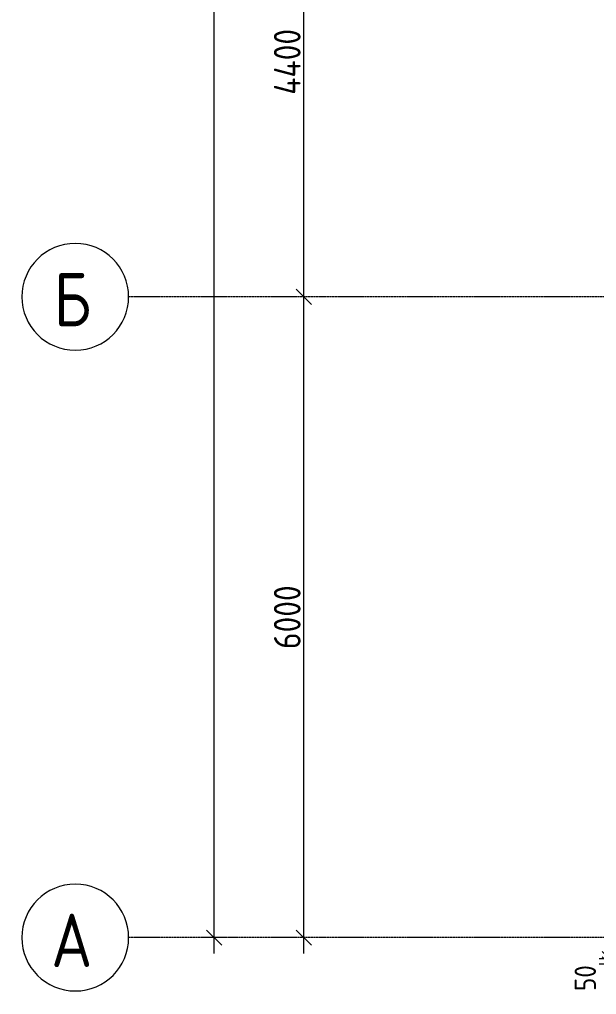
# Model space of a CAD drawing. Header units: millimetres. Extents: x -56773 to 323062, y -262288 to 76460.
# Drawn here: x -26253 to -20848, y -158126 to -148996 of the extents above; entities that cross this region are included whole.
import ezdxf

# ---------------------------------------------------------------- set-up
doc = ezdxf.new("R2010")
doc.units = ezdxf.units.MM
doc.linetypes.add('ADSK_Линия сетки', pattern=[25, 20, -2.5, 0, -2.5])
doc.layers.add('Оси', color=7, linetype='Continuous', lineweight=9)
doc.layers.add('Размеры', color=7, linetype='Continuous', lineweight=9)
doc.styles.add('GOST Common', font='', dxfattribs={"width": 0.9, "height": 500})
doc.styles.add('GOST Common_2', font='', dxfattribs={"width": 0.9, "height": 250})
doc.styles.add('GOST Common_3', font='', dxfattribs={"width": 0.9, "height": 200})
doc.styles.get('GOST Common').set_extended_font_data('GOST Common')
doc.styles.get('GOST Common_2').set_extended_font_data('GOST Common')
doc.styles.get('GOST Common_3').set_extended_font_data('GOST Common')
doc.dimstyles.new('ADSK_Основной_2_0', dxfattribs={"dimscale": 304.8, "dimtxt": 201.142999, "dimasz": 0.463911, "dimexe": 0.328084, "dimexo": 0.328084, "dimgap": 0.164042, "dimtad": 1, "dimdec": 3, "dimrnd": 0.001, "dimdsep": 46, "dimtxsty": 'GOST Common_3', "dimblk1": 'OBLIQUE', "dimblk2": 'OBLIQUE', "dimsah": 1, "dimcen": 0.09, "dimdle": 0.328084, "dimazin": 2, "dimtfac": 1, "dimtdec": 4, "dimtix": 1, "dimtmove": 0, "dimatfit": 3, "dimfxl": 1, "dimtvp": 1, "dimtolj": 1, "dimtzin": 0, "dimlwd": 20, "dimlwe": 20, "dimarcsym": 2})
doc.dimstyles.new('ADSK_Основной_2_5_мм', dxfattribs={"dimscale": 304.8, "dimtxt": 251.428749, "dimasz": 0.463911, "dimexe": 0.492126, "dimexo": 0.984252, "dimgap": 0.098425, "dimtad": 1, "dimrnd": 0.01, "dimdsep": 46, "dimtxsty": 'GOST Common_2', "dimblk1": 'OBLIQUE', "dimblk2": 'OBLIQUE', "dimsah": 1, "dimcen": 0.09, "dimdle": 0.492126, "dimazin": 2, "dimtfac": 1, "dimtdec": 4, "dimtix": 1, "dimtmove": 0, "dimatfit": 3, "dimfxl": 1, "dimtvp": 1, "dimtolj": 1, "dimtzin": 0, "dimlwd": 20, "dimlwe": 20, "dimarcsym": 2})

# ---------------------------------------------------------------- blocks, each defined once
blk = doc.blocks.new('Ось сетки - Круг_Ø10 мм-8259-Кладочный план 3-го этажа')
at = {"layer": 'Оси', "lineweight": 20}
for start, end in [(360, 180), (180, 360)]:
    blk.add_arc((0, 0), 5, start, end, dxfattribs=at)
blk = doc.blocks.new('_Oblique')
at = {"color": 0, "linetype": 'ByBlock', "lineweight": -2}
blk.add_line((-0.5, -0.5), (0.5, 0.5), dxfattribs=at)
blk = doc.blocks.new('*D5091')
at = {"layer": 'Defpoints', "color": 0, "transparency": 16777216}
for p in [(-23689.9, -151592.8), (-23590, -151592.8), (-23689.9, -157592.8)]:
    blk.add_point(p, dxfattribs=at)
at = {"layer": 'Размеры', "color": 0, "lineweight": 20, "transparency": 16777216}
for p, q in [((-23590, -157742.8), (-23590, -151442.8)), ((-23389.9, -151592.8), (-23440, -151592.8)), ((-23389.9, -157592.8), (-23440, -157592.8))]:
    blk.add_line(p, q, dxfattribs=at)
at = {"layer": 'Размеры', "color": 0, "lineweight": 20, "transparency": 16777216, "xscale": 141.4, "yscale": 141.4, "zscale": 141.4}
for p, rotation in [((-23590, -151592.8), 90), ((-23590, -157592.8), 270)]:
    blk.add_blockref('_Oblique', p, dxfattribs=dict(at, rotation=rotation))
at = {"layer": 'Размеры', "color": 0, "lineweight": 9, "transparency": 16777216, "insert": (-23745, -154592.8), "char_height": 250, "width": 756.843, "attachment_point": 5, "rotation": 90, "style": 'GOST Common_2'}
blk.add_mtext('\\A1;6000', dxfattribs=at)
blk = doc.blocks.new('*D5092')
at = {"layer": 'Defpoints', "color": 0, "transparency": 16777216}
for p in [(-23689.9, -147192.8), (-23590, -147192.8), (-23689.9, -151592.8)]:
    blk.add_point(p, dxfattribs=at)
at = {"layer": 'Размеры', "color": 0, "lineweight": 20, "transparency": 16777216}
for p, q in [((-23590, -151742.8), (-23590, -147042.8)), ((-23389.9, -147192.8), (-23440, -147192.8)), ((-23389.9, -151592.8), (-23440, -151592.8))]:
    blk.add_line(p, q, dxfattribs=at)
at = {"layer": 'Размеры', "color": 0, "lineweight": 20, "transparency": 16777216, "xscale": 141.4, "yscale": 141.4, "zscale": 141.4}
for p, rotation in [((-23590, -147192.8), 90), ((-23590, -151592.8), 270)]:
    blk.add_blockref('_Oblique', p, dxfattribs=dict(at, rotation=rotation))
at = {"layer": 'Размеры', "color": 0, "lineweight": 9, "transparency": 16777216, "insert": (-23745, -149392.8), "char_height": 250, "width": 807.981, "attachment_point": 5, "rotation": 90, "style": 'GOST Common_2'}
blk.add_mtext('\\A1;4400', dxfattribs=at)
blk = doc.blocks.new('*D5097')
at = {"layer": 'Defpoints', "color": 0, "transparency": 16777216}
for p in [(-24529.9, -126792.8), (-24430, -126792.8), (-24529.9, -157592.8)]:
    blk.add_point(p, dxfattribs=at)
at = {"layer": 'Размеры', "color": 0, "lineweight": 20, "transparency": 16777216}
for p, q in [((-24430, -157742.8), (-24430, -126642.8)), ((-24229.9, -126792.8), (-24280, -126792.8)), ((-24229.9, -157592.8), (-24280, -157592.8))]:
    blk.add_line(p, q, dxfattribs=at)
at = {"layer": 'Размеры', "color": 0, "lineweight": 20, "transparency": 16777216, "xscale": 141.4, "yscale": 141.4, "zscale": 141.4}
for p, rotation in [((-24430, -126792.8), 90), ((-24430, -157592.8), 270)]:
    blk.add_blockref('_Oblique', p, dxfattribs=dict(at, rotation=rotation))
at = {"layer": 'Размеры', "color": 0, "lineweight": 9, "transparency": 16777216, "insert": (-24585, -142192.8), "char_height": 250, "width": 946.054, "attachment_point": 5, "rotation": 90, "style": 'GOST Common_2'}
blk.add_mtext('\\A1;30800', dxfattribs=at)
blk = doc.blocks.new('*D5124')
at = {"layer": 'Defpoints', "color": 0, "transparency": 16777216}
for p in [(-20724.4, -157792.8), (-19790.6, -157792.8), (-19790.6, -157842.8)]:
    blk.add_point(p, dxfattribs=at)
at = {"layer": 'Размеры', "color": 0, "lineweight": 20, "transparency": 16777216}
for p, q in [((-20724.4, -157792.8), (-20724.4, -157651.4)), ((-19890.6, -157792.8), (-20824.4, -157792.8)), ((-19890.6, -157842.8), (-20824.4, -157842.8)), ((-20724.4, -157792.8), (-20724.4, -157842.8)), ((-20724.4, -157842.8), (-20724.4, -158125.6))]:
    blk.add_line(p, q, dxfattribs=at)
at = {"layer": 'Размеры', "color": 0, "lineweight": 20, "transparency": 16777216, "xscale": 141.4, "yscale": 141.4, "zscale": 141.4}
for p, rotation in [((-20724.4, -157792.8), 270), ((-20724.4, -157842.8), 90)]:
    blk.add_blockref('_Oblique', p, dxfattribs=dict(at, rotation=rotation))
at = {"layer": 'Размеры', "color": 0, "lineweight": 9, "transparency": 16777216, "insert": (-21053.4, -158093.6), "char_height": 200, "width": 302.737, "attachment_point": 1, "rotation": 90, "line_spacing_factor": 1.022761, "style": 'GOST Common_3'}
blk.add_mtext('\\A1;50', dxfattribs=at)

msp = doc.modelspace()

# ---------------------------------------------------------------- linework, layer by layer
at = {"layer": 'Оси', "linetype": 'ADSK_Линия сетки', "lineweight": 5}
for p, q in [((62587.9153, -151592.7816), (-25230.7352, -151592.7816)), ((62587.9153, -157592.7816), (-25230.7352, -157592.7816))]:
    msp.add_line(p, q, dxfattribs=at)

# ---------------------------------------------------------------- block references
at = {"layer": 'Оси', "lineweight": 20, "xscale": 99.99999999999993, "yscale": 99.99999999999993, "zscale": 99.99999999999993, "rotation": 89.9999999999998}
for p in [(-25730.7352, -151592.7816), (-25730.7352, -157592.7816)]:
    msp.add_blockref('Ось сетки - Круг_Ø10 мм-8259-Кладочный план 3-го этажа', p, dxfattribs=at)

# ---------------------------------------------------------------- texts
at = {"layer": 'Оси', "char_height": 500, "attachment_point": 1, "style": 'GOST Common'}
for s, insert, width in [('\\fGOST Common|b0|i0|c204|p34|;\\W.9;Б', (-25932.8623, -151368.2227), 440.126437), ('\\fGOST Common|b0|i0|c204|p34|;\\W.9;А', (-25956.7123, -157368.2227), 497.847937)]:
    msp.add_mtext(s, dxfattribs=dict(at, insert=insert, width=width))

# ---------------------------------------------------------------- dimensions: what is measured, and where the dimension line sits
at = {"layer": 'Размеры', "lineweight": 9}
for base, p1, p2, override, picture, middle in [((-24429.9613, -126792.7816), (-24529.9462, -157592.7816), (-24529.9462, -126792.7816), {"dimpost": '<>', "dimfxl": 30800}, '*D5097', (-24584.9613, -142192.7816)), ((-23589.9613, -147192.7816), (-23689.9462, -151592.7816), (-23689.9462, -147192.7816), {"dimpost": '<>', "dimfxl": 4400}, '*D5092', (-23744.9613, -149392.7816)), ((-23589.9613, -151592.7816), (-23689.9462, -157592.7816), (-23689.9462, -151592.7816), {"dimpost": '<>', "dimfxl": 6000}, '*D5091', (-23744.9613, -154592.7816))]:
    dim = msp.add_linear_dim(base=base, p1=p1, p2=p2, angle=90, dimstyle='ADSK_Основной_2_5_мм', override=override, dxfattribs=at)
    dim.commit()
    dim.dimension.update_dxf_attribs({"geometry": picture, "text_midpoint": middle})
dim = msp.add_linear_dim(base=(-20724.4004, -157792.7816), p1=(-19790.6385, -157842.7816), p2=(-19790.6385, -157792.7816), angle=90, dimstyle='ADSK_Основной_2_0', override={"dimpost": '<>', "dimfxl": 50}, dxfattribs=at)
dim.commit()
dim.dimension.update_dxf_attribs({"geometry": '*D5124', "text_midpoint": (-20920.1147, -158125.5816), "dimtype": 160, "text_rotation": 90})

doc.saveas('drawing.dxf')
